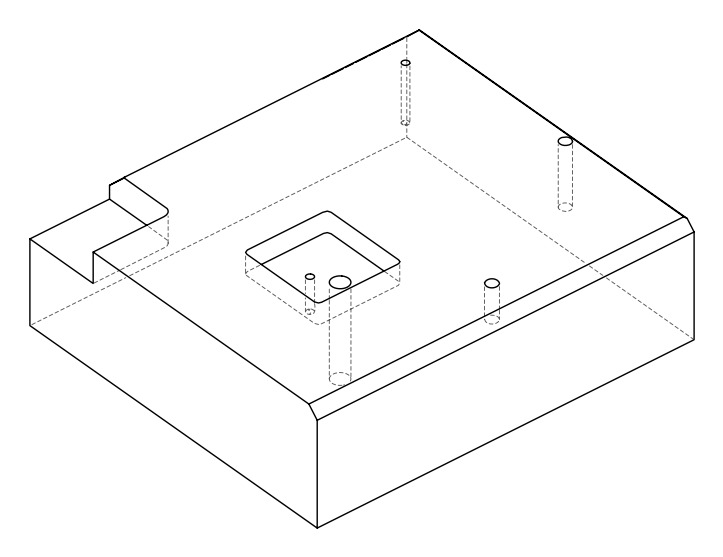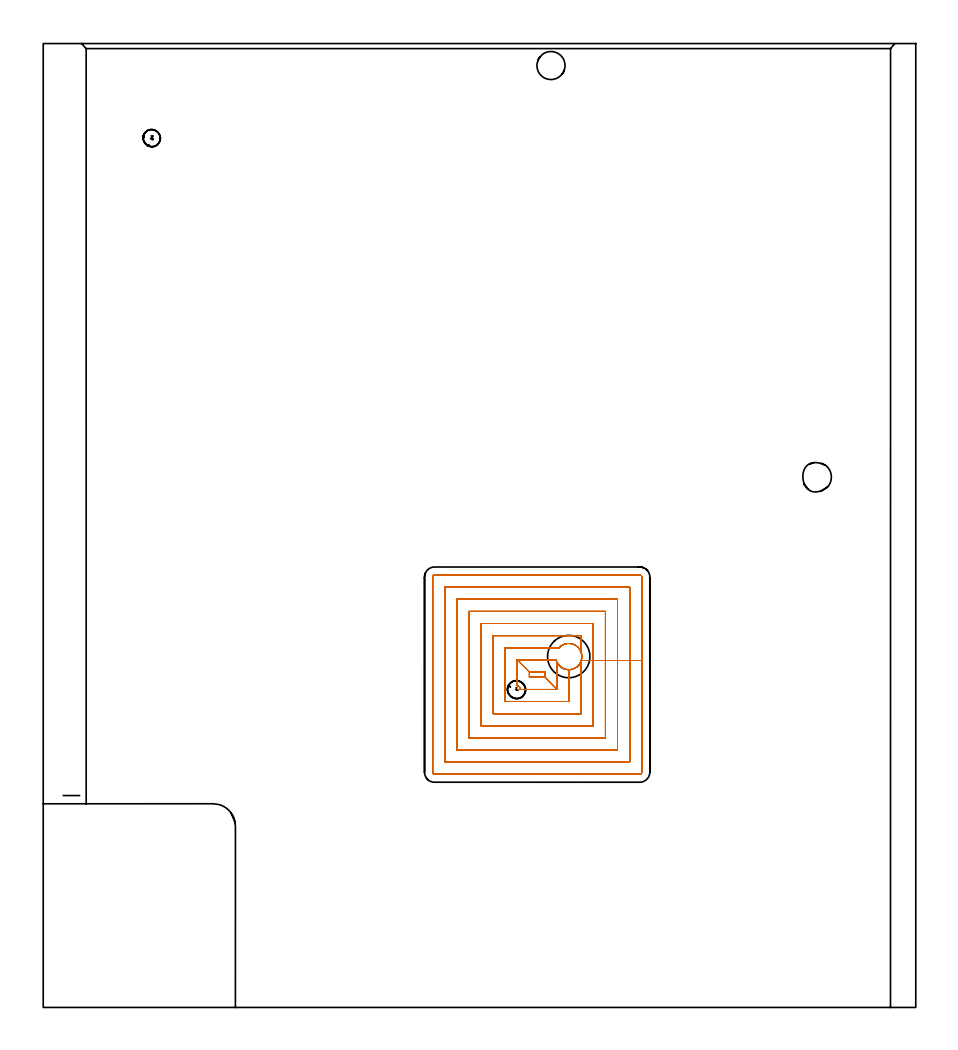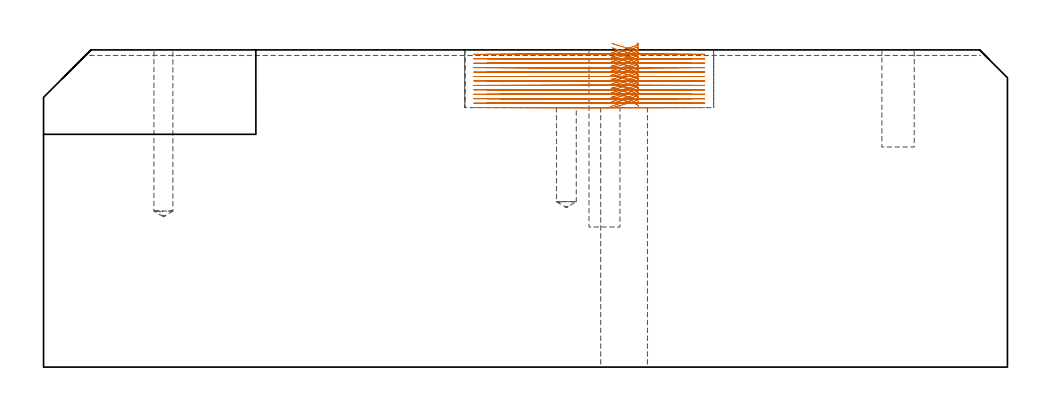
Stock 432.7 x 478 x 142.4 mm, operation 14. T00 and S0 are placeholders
(PLAN: 16 operations, 10 tool changes, 118.4 min)
(1 SPOT_DRILL | STEP1HOLE | NXT0321_9005460120000 | 0.05 min | 3098 mm3)
(2 SPOT_DRILL_1 | STEP1POCKET | NXT0321_9005460120000 | 0.03 min | 6 mm3)
(3 SPOT_DRILL_2 | STEP1POCKET_3 | NXT0321_9005460120000 | 0.03 min | 2957 mm3)
(4 DRILL_BLIND_HOLE_INTO_CENTER | STEP1HOLE | UGT0301_205 | 0.07 min | 433 mm3)
(5 GUN_DRILL_THROUGH_HOLE | STEP1HOLE | UGT0307_005 | 0.57 min | 5618 mm3)
(6 DRILL_TO_ENLARGE_THROUGH_HOLE | STEP1HOLE | NXT0301_102 | 0.5 min | 11002 mm3)
(7 DRILL_TO_ENLARGE_THROUGH_HOLE_1 | STEP1HOLE | UGT0301_051 | 0.51 min | 28937 mm3)
(8 DRILL_BLIND_HOLE_INTO_CENTER_1 | STEP1POCKET | UGT0301_480 | 0.31 min | 4115 mm3)
(9 DRILL_BLIND_HOLE_INTO_CENTER_2 | STEP1POCKET_3 | UGT0301_205 | 0.19 min | 2699 mm3)
(10 AREA_MILL | FG_CHAMFER_SURFACE | UGT0205_001 | 19.33 min | 37342 mm3)
(11 AREA_MILL_1 | FG_CHAMFER_SURFACE_1 | UGT0205_001 | 24.43 min | 87335 mm3)
(12 AREA_MILL_2 | FG_CHAMFER_SURFACE_2 | UGT0205_001 | 3.37 min | 1246 mm3)
(13 MILL_CORNER_NOTCH_RECTANGULAR | CORNER_NOTCH_RECTANGULAR | UGT0201_094 | Follow Part, ap 5, ae 75% | 13.99 min | 362023 mm3)
(14 MILL_RECTANGULAR_POCKET | POCKET_RECTANGULAR_STRAIGHT | NXT0201_009 | Follow Part, ap 2, ae 75% | 53.5 min | 296428 mm3)
(15 MILL_BLIND_HOLE_FROM_SOLID_MATERIAL | STEP1POCKET_1 | NXT0201_011 | Spiral | 0.84 min | 12017 mm3)
(16 MILL_BLIND_HOLE_FROM_SOLID_MATERIAL_1 | STEP1POCKET_2 | NXT0201_011 | Spiral | 0.62 min | 7200 mm3)
(TOOL NXT0321_9005460120000 | NC Spot Drill, 142deg, 12mm, Carbide, Uncoated | D12 PA142 FL30 Z2)
(TOOL UGT0301_205 | Twist Drill 8.9 mm | D8.9 PA118 FL78 Z2)
(TOOL UGT0307_005 | Gun Drill 8.3 mm | D8.3 PA130 FL24 Z1)
(TOOL NXT0301_102 | Carbide Drill 13.5mm [860.1-1350-108A1-MM 2214] | D13.5 PA140 FL123 Z2)
(TOOL UGT0301_051 | Twist Drill 21 mm | D21 PA118 FL145 Z2)
(TOOL UGT0301_480 | Carbide Drill 8.5 mm | D8.5 PA118 FL75 Z2)
(TOOL UGT0205_001 | Chamfer Mill 20 x 3 x 45 deg. | D20 FL50 Z2)
(TOOL UGT0201_094 | End mill 20 mm | D20 FL38 Z4)
(TOOL NXT0201_009 | ENDMILL 8mm [2P460-0800-NA 1630] | D8 FL26 Z6)
(TOOL NXT0201_011 | ENDMILL 12mm [2P460-1200-NA 1630] | D12 FL38 Z6)
(OP 14 MILL_RECTANGULAR_POCKET)
G17 G21 G94 G90
T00 M6
G54
G17 G0 G90 X267.095 Y173.834 S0 M3
G43 Z152.4 H1
Z145.4
G94 G1 X267.024 Y172.991 Z145.173 F250.
X266.82 Y172.098 Z144.928
X266.56 Y171.389 Z144.725
X266.398 Y171.066 Z144.628
X265.994 Y170.378 Z144.415
X265.792 Y170.078 Z144.318
X265.182 Y169.38 Z144.069
X264.48 Y168.775 Z143.821
X264.093 Y168.521 Z143.697
X263.39 Y168.131 Z143.482
X263.063 Y167.977 Z143.385
X262.218 Y167.699 Z143.146
X261.342 Y167.538 Z142.908
X260.453 Y167.498 Z142.669
X259.566 Y167.579 Z142.431
X258.699 Y167.78 Z142.192
X257.867 Y168.097 Z141.954
X257.547 Y168.266 Z141.857
X256.927 Y168.644 Z141.662
X256.273 Y169.151 Z141.44
X256.228 Y169.192 Z141.424
X255.697 Y169.734 Z141.221
X255.672 Y169.763 Z141.21
X255.158 Y170.453 Z140.98
X255.088 Y170.56 Z140.946
X254.817 Y171.044 Z140.797
X254.653 Y171.365 Z140.7
X254.395 Y172.05 Z140.504
X254.307 Y172.4 Z140.408
X235.1 F500.
Y159.552
X235.192 Y159.535
X235.621 Y159.361
X235.862 Y159.214
X236.234 Y158.86
X236.324 Y158.743
G2 X236.684 Y157.7 R1.982
G1 X254.8
X248.8 Y163.7
Y166.4
X241.1
Y163.7
X248.8
X254.8 Y157.7
Y171.077
G0 X266.391 Y171.055 Z145.4
G1 X266.56 Y171.389 Z145.3 F250.
X266.572 Y171.418 Z145.291
X266.696 Y171.758 Z145.194
X266.82 Y172.098 Z145.097
X267.024 Y172.991 Z144.852
X267.101 Y173.905 Z144.606
X267.05 Y174.82 Z144.36
X266.871 Y175.72 Z144.115
X266.569 Y176.585 Z143.869
X266.408 Y176.909 Z143.772
X266.037 Y177.557 Z143.572
X265.952 Y177.686 Z143.531
X265.862 Y177.811 Z143.489
X265.651 Y178.103 Z143.393
X265.194 Y178.61 Z143.21
X264.685 Y179.066 Z143.027
X264.08 Y179.487 Z142.829
X263.383 Y179.873 Z142.616
X263.055 Y180.026 Z142.519
X262.103 Y180.327 Z142.251
X261.116 Y180.481 Z141.984
X260.117 Y180.482 Z141.716
X259.13 Y180.333 Z141.448
X258.176 Y180.036 Z141.181
X257.564 Y179.744 Z140.999
X256.88 Y179.327 Z140.785
X256.294 Y178.867 Z140.585
X256.149 Y178.735 Z140.532
X255.826 Y178.4 Z140.408
X229.1 F500.
Y151.7
X260.8
Y167.509
G0 X255.152 Y170.462 Z145.4
G1 X255.672 Y169.763 Z145.167 F250.
X255.697 Y169.734 Z145.156
X256.228 Y169.192 Z144.953
X256.273 Y169.151 Z144.937
X256.927 Y168.644 Z144.715
X257.547 Y168.266 Z144.52
X257.867 Y168.097 Z144.423
X258.699 Y167.78 Z144.185
X259.566 Y167.579 Z143.946
X260.453 Y167.498 Z143.708
X261.342 Y167.538 Z143.469
X262.218 Y167.699 Z143.231
X263.063 Y167.977 Z142.992
X263.39 Y168.131 Z142.895
X264.178 Y168.576 Z142.653
X264.48 Y168.775 Z142.556
X265.182 Y169.38 Z142.308
X265.792 Y170.078 Z142.059
X265.994 Y170.378 Z141.962
X266.398 Y171.066 Z141.749
X266.56 Y171.389 Z141.652
X266.572 Y171.418 Z141.643
X266.696 Y171.758 Z141.546
X266.82 Y172.098 Z141.45
X267.018 Y172.957 Z141.213
X267.1 Y173.834 Z140.977
X267.062 Y174.715 Z140.741
X266.907 Y175.583 Z140.505
X266.8 Y175.929 Z140.408
Y184.4 F500.
X223.1
Y145.7
X266.8
Y172.067
X272.8
Y190.4
X217.1
Y139.7
X272.8
Y172.067
X278.8
Y196.4
X211.1
Y133.7
X278.8
Y172.067
X284.8
Y202.4
X205.1
Y127.7
X284.8
Y172.067
X290.8
Y208.4
X199.1
Y121.7
X290.8
Y172.067
X296.8
Y213.5
G3 X295.9 Y214.4 R0.9
G1 X194.
G3 X193.1 Y213.5 R0.9
G1 Y116.6
G3 X194. Y115.7 R0.9
G1 X295.9
G3 X296.8 Y116.6 R0.9
G1 Y172.067
Y173.067
G0 X267.096 Y173.834 Z143.408
G1 X267.098 Y173.784 Z143.394 F250.
X266.997 Y172.834 Z143.138
X266.759 Y171.908 Z142.882
X266.625 Y171.572 Z142.785
X266.522 Y171.314 Z142.711
X266.398 Y171.066 Z142.636
X265.994 Y170.378 Z142.422
X265.792 Y170.078 Z142.326
X265.146 Y169.344 Z142.064
X264.397 Y168.715 Z141.802
X264.093 Y168.521 Z141.705
X263.39 Y168.131 Z141.49
X263.063 Y167.977 Z141.393
X262.218 Y167.699 Z141.154
X261.342 Y167.538 Z140.916
X260.453 Y167.498 Z140.677
X259.566 Y167.579 Z140.438
X258.699 Y167.78 Z140.2
X257.867 Y168.097 Z139.961
X257.547 Y168.266 Z139.865
X256.927 Y168.644 Z139.67
X256.273 Y169.151 Z139.448
X256.228 Y169.192 Z139.432
X255.697 Y169.734 Z139.229
X255.673 Y169.762 Z139.219
X255.155 Y170.458 Z138.986
X254.981 Y170.726 Z138.901
X254.834 Y171.01 Z138.815
X254.668 Y171.331 Z138.718
X254.395 Y172.05 Z138.512
X254.307 Y172.4 Z138.415
X235.1 F500.
Y159.552
X235.192 Y159.535
X235.621 Y159.361
X235.862 Y159.214
X236.234 Y158.86
G2 X236.684 Y157.7 R1.982
G1 X254.8
X248.8 Y163.7
Y166.4
X241.1
Y163.7
X248.8
X254.8 Y157.7
Y171.077
G0 X266.392 Y171.056 Z143.408
G1 X266.522 Y171.314 Z143.33 F250.
X266.625 Y171.572 Z143.256
X266.759 Y171.908 Z143.159
X266.997 Y172.834 Z142.903
X267.098 Y173.784 Z142.646
X267.059 Y174.739 Z142.39
X266.882 Y175.679 Z142.134
X266.57 Y176.582 Z141.878
X266.409 Y176.906 Z141.781
X266.036 Y177.557 Z141.58
X265.84 Y177.858 Z141.484
X265.394 Y178.401 Z141.296
X264.891 Y178.892 Z141.107
X264.608 Y179.114 Z141.011
X264.353 Y179.314 Z140.924
X264.08 Y179.487 Z140.837
X263.383 Y179.873 Z140.624
X263.055 Y180.026 Z140.527
X262.213 Y180.3 Z140.29
X261.343 Y180.459 Z140.053
X260.458 Y180.499 Z139.815
X259.577 Y180.42 Z139.578
X258.714 Y180.223 Z139.341
X257.885 Y179.912 Z139.104
X257.564 Y179.744 Z139.007
X256.88 Y179.327 Z138.792
X256.294 Y178.867 Z138.593
X256.149 Y178.735 Z138.54
X255.826 Y178.4 Z138.415
X229.1 F500.
Y151.7
X260.8
Y167.509
G0 X255.152 Y170.463 Z143.408
G1 X255.673 Y169.762 Z143.174 F250.
X255.697 Y169.734 Z143.164
X256.228 Y169.192 Z142.96
X256.273 Y169.151 Z142.944
X256.927 Y168.644 Z142.722
X257.547 Y168.266 Z142.528
X257.867 Y168.097 Z142.431
X258.699 Y167.78 Z142.192
X259.566 Y167.579 Z141.954
X260.453 Y167.498 Z141.715
X261.342 Y167.538 Z141.477
X262.218 Y167.699 Z141.238
X263.063 Y167.977 Z141.
X263.39 Y168.131 Z140.903
X264.093 Y168.521 Z140.687
X264.397 Y168.715 Z140.591
X265.146 Y169.344 Z140.329
X265.792 Y170.078 Z140.067
X265.994 Y170.378 Z139.97
X266.398 Y171.066 Z139.756
X266.522 Y171.314 Z139.682
X266.625 Y171.572 Z139.607
X266.759 Y171.908 Z139.51
X266.993 Y172.81 Z139.261
X267.096 Y173.735 Z139.011
X267.067 Y174.666 Z138.762
X266.907 Y175.583 Z138.512
X266.8 Y175.929 Z138.415
Y184.4 F500.
X223.1
Y145.7
X266.8
Y172.067
X272.8
Y190.4
X217.1
Y139.7
X272.8
Y172.067
X278.8
Y196.4
X211.1
Y133.7
X278.8
Y172.067
X284.8
Y202.4
X205.1
Y127.7
X284.8
Y172.067
X290.8
Y208.4
X199.1
Y121.7
X290.8
Y172.067
X296.8
Y213.5
G3 X295.9 Y214.4 R0.9
G1 X194.
G3 X193.1 Y213.5 R0.9
G1 Y116.6
G3 X194. Y115.7 R0.9
G1 X295.9
G3 X296.8 Y116.6 R0.9
G1 Y172.067
Y173.067
G0 X267.095 Y173.834 Z141.415
G1 X267.023 Y172.987 Z141.188 F250.
X266.819 Y172.093 Z140.942
X266.557 Y171.384 Z140.739
X266.395 Y171.061 Z140.642
X265.994 Y170.378 Z140.43
X265.792 Y170.078 Z140.333
X265.146 Y169.344 Z140.071
X264.397 Y168.715 Z139.809
X264.093 Y168.521 Z139.712
X263.39 Y168.131 Z139.497
X263.063 Y167.977 Z139.4
X262.218 Y167.699 Z139.162
X261.342 Y167.538 Z138.923
X260.453 Y167.498 Z138.685
X259.566 Y167.579 Z138.446
X258.699 Y167.78 Z138.208
X257.867 Y168.097 Z137.969
X257.547 Y168.266 Z137.872
X256.927 Y168.644 Z137.678
X256.273 Y169.151 Z137.456
X256.228 Y169.192 Z137.44
X255.697 Y169.734 Z137.236
X255.673 Y169.762 Z137.226
X255.155 Y170.458 Z136.994
X254.981 Y170.726 Z136.908
X254.834 Y171.01 Z136.823
X254.668 Y171.331 Z136.726
X254.395 Y172.05 Z136.52
X254.307 Y172.4 Z136.423
X235.1 F500.
X241.1 Y166.4
Y163.7
X248.8
Y166.4
X241.1
X235.1 Y172.4
Y159.552
X235.192 Y159.535
X235.621 Y159.361
X235.862 Y159.214
X236.234 Y158.86
G2 X236.684 Y157.7 R1.982
G1 X254.8
Y171.077
G0 X266.392 Y171.056 Z141.415
G1 X266.557 Y171.384 Z141.317 F250.
X266.57 Y171.414 Z141.308
X266.694 Y171.753 Z141.211
X266.819 Y172.093 Z141.114
X267.023 Y172.987 Z140.869
X267.101 Y173.901 Z140.623
X267.05 Y174.817 Z140.377
X266.872 Y175.716 Z140.132
X266.57 Y176.582 Z139.886
X266.409 Y176.906 Z139.789
X266.036 Y177.557 Z139.588
X265.84 Y177.858 Z139.491
X265.392 Y178.403 Z139.303
X264.888 Y178.895 Z139.114
X264.605 Y179.117 Z139.017
X264.352 Y179.315 Z138.931
X264.08 Y179.487 Z138.845
X263.383 Y179.873 Z138.632
X263.055 Y180.026 Z138.535
X262.213 Y180.3 Z138.298
X261.343 Y180.459 Z138.06
X260.458 Y180.499 Z137.823
X259.577 Y180.42 Z137.586
X258.714 Y180.223 Z137.349
X257.885 Y179.912 Z137.112
X257.564 Y179.744 Z137.015
X256.88 Y179.327 Z136.8
X256.294 Y178.867 Z136.6
X256.149 Y178.735 Z136.548
X255.826 Y178.4 Z136.423
X229.1 F500.
Y151.7
X260.8
Y167.509
G0 X255.152 Y170.463 Z141.415
G1 X255.673 Y169.762 Z141.182 F250.
X255.697 Y169.734 Z141.171
X256.228 Y169.192 Z140.968
X256.273 Y169.151 Z140.952
X256.927 Y168.644 Z140.73
X257.547 Y168.266 Z140.536
X257.867 Y168.097 Z140.439
X258.699 Y167.78 Z140.2
X259.566 Y167.579 Z139.962
X260.453 Y167.498 Z139.723
X261.342 Y167.538 Z139.485
X262.218 Y167.699 Z139.246
X263.063 Y167.977 Z139.007
X263.39 Y168.131 Z138.911
X264.093 Y168.521 Z138.695
X264.397 Y168.715 Z138.599
X265.146 Y169.344 Z138.337
X265.792 Y170.078 Z138.075
X265.994 Y170.378 Z137.978
X266.395 Y171.061 Z137.765
X266.557 Y171.384 Z137.668
X266.57 Y171.414 Z137.66
X266.694 Y171.753 Z137.563
X266.819 Y172.093 Z137.466
X267.018 Y172.953 Z137.229
X267.099 Y173.832 Z136.993
X267.062 Y174.714 Z136.756
X266.907 Y175.583 Z136.52
X266.8 Y175.929 Z136.423
Y184.4 F500.
X223.1
Y145.7
X266.8
Y172.067
X272.8
Y190.4
X217.1
Y139.7
X272.8
Y172.067
X278.8
Y196.4
X211.1
Y133.7
X278.8
Y172.067
X284.8
Y202.4
X205.1
Y127.7
X284.8
Y172.067
X290.8
Y208.4
X199.1
Y121.7
X290.8
Y172.067
X296.8
Y213.5
G3 X295.9 Y214.4 R0.9
G1 X194.
G3 X193.1 Y213.5 R0.9
G1 Y116.6
G3 X194. Y115.7 R0.9
G1 X295.9
G3 X296.8 Y116.6 R0.9
G1 Y172.067
Y173.067
G0 X267.095 Y173.834 Z139.423
G1 X267.023 Y172.989 Z139.196 F250.
X266.819 Y172.095 Z138.95
X266.557 Y171.384 Z138.747
X266.395 Y171.061 Z138.65
X265.994 Y170.378 Z138.438
X265.792 Y170.078 Z138.341
X265.146 Y169.344 Z138.079
X264.397 Y168.715 Z137.817
X264.093 Y168.521 Z137.72
X263.39 Y168.131 Z137.505
X263.063 Y167.977 Z137.408
X262.218 Y167.699 Z137.17
X261.342 Y167.538 Z136.931
X260.453 Y167.498 Z136.693
X259.566 Y167.579 Z136.454
X258.699 Y167.78 Z136.215
X257.867 Y168.097 Z135.977
X257.547 Y168.266 Z135.88
X256.927 Y168.644 Z135.685
X256.273 Y169.151 Z135.464
X256.228 Y169.192 Z135.447
X255.697 Y169.734 Z135.244
X255.672 Y169.763 Z135.234
X255.158 Y170.453 Z135.003
X254.961 Y170.756 Z134.907
X254.643 Y171.388 Z134.717
X254.395 Y172.05 Z134.527
X254.307 Y172.4 Z134.431
X235.1 F500.
X241.1 Y166.4
Y163.7
X248.8
Y166.4
X241.1
X235.1 Y172.4
Y159.552
X235.192 Y159.535
X235.621 Y159.361
X235.862 Y159.214
X236.234 Y158.86
G2 X236.684 Y157.7 R1.982
G1 X254.8
Y171.077
G0 X266.392 Y171.057 Z139.423
G1 X266.557 Y171.384 Z139.325 F250.
X266.571 Y171.415 Z139.316
X266.695 Y171.755 Z139.219
X266.819 Y172.095 Z139.122
X267.023 Y172.989 Z138.876
X267.101 Y173.903 Z138.63
X267.05 Y174.819 Z138.384
X266.871 Y175.719 Z138.139
X266.569 Y176.585 Z137.893
X266.408 Y176.909 Z137.796
X266.037 Y177.557 Z137.596
X265.84 Y177.858 Z137.499
X265.406 Y178.388 Z137.316
X264.919 Y178.868 Z137.133
X264.383 Y179.295 Z136.949
X264.08 Y179.487 Z136.853
X263.383 Y179.873 Z136.639
X263.055 Y180.026 Z136.542
X262.213 Y180.3 Z136.305
X261.343 Y180.459 Z136.068
X260.458 Y180.499 Z135.831
X259.577 Y180.42 Z135.594
X258.714 Y180.223 Z135.357
X257.885 Y179.912 Z135.119
X257.564 Y179.744 Z135.022
X256.88 Y179.327 Z134.808
X256.294 Y178.867 Z134.608
X256.149 Y178.735 Z134.555
X255.826 Y178.4 Z134.431
X229.1 F500.
Y151.7
X260.8
Y167.509
G0 X255.152 Y170.462 Z139.423
G1 X255.672 Y169.763 Z139.19 F250.
X255.697 Y169.734 Z139.179
X256.228 Y169.192 Z138.976
X256.273 Y169.151 Z138.96
X256.927 Y168.644 Z138.738
X257.547 Y168.266 Z138.543
X257.867 Y168.097 Z138.446
X258.699 Y167.78 Z138.208
X259.566 Y167.579 Z137.969
X260.453 Y167.498 Z137.731
X261.342 Y167.538 Z137.492
X262.218 Y167.699 Z137.254
X263.063 Y167.977 Z137.015
X263.39 Y168.131 Z136.918
X264.093 Y168.521 Z136.703
X264.397 Y168.715 Z136.606
X265.146 Y169.344 Z136.344
X265.792 Y170.078 Z136.082
X265.994 Y170.378 Z135.985
X266.395 Y171.061 Z135.773
X266.557 Y171.384 Z135.676
X266.571 Y171.415 Z135.667
X266.695 Y171.755 Z135.57
X266.819 Y172.095 Z135.473
X267.018 Y172.954 Z135.237
X267.099 Y173.833 Z135.001
X267.062 Y174.715 Z134.764
X266.907 Y175.583 Z134.528
X266.8 Y175.929 Z134.431
Y184.4 F500.
X223.1
Y145.7
X266.8
Y172.067
X272.8
Y190.4
X217.1
Y139.7
X272.8
Y172.067
X278.8
Y196.4
X211.1
Y133.7
X278.8
Y172.067
X284.8
Y202.4
X205.1
Y127.7
X284.8
Y172.067
X290.8
Y208.4
X199.1
Y121.7
X290.8
Y172.067
X296.8
Y213.5
G3 X295.9 Y214.4 R0.9
G1 X194.
G3 X193.1 Y213.5 R0.9
G1 Y116.6
G3 X194. Y115.7 R0.9
G1 X295.9
G3 X296.8 Y116.6 R0.9
G1 Y172.067
Y173.067
G0 X267.091 Y173.835 Z137.431
G1 X267.04 Y173.098 Z137.233 F250.
X266.858 Y172.227 Z136.995
X266.56 Y171.389 Z136.756
X266.398 Y171.066 Z136.659
X265.994 Y170.378 Z136.446
X265.792 Y170.078 Z136.349
X265.146 Y169.344 Z136.087
X264.397 Y168.715 Z135.825
X264.093 Y168.521 Z135.728
X263.39 Y168.131 Z135.513
X263.063 Y167.977 Z135.416
X262.218 Y167.699 Z135.177
X261.342 Y167.538 Z134.939
X260.453 Y167.498 Z134.7
X259.566 Y167.579 Z134.462
X258.699 Y167.78 Z134.223
X257.867 Y168.097 Z133.985
X257.547 Y168.266 Z133.888
X256.927 Y168.644 Z133.693
X256.273 Y169.151 Z133.471
X256.228 Y169.192 Z133.455
X255.697 Y169.734 Z133.252
X255.672 Y169.763 Z133.241
X255.158 Y170.453 Z133.011
X254.982 Y170.724 Z132.924
X254.834 Y171.01 Z132.838
X254.668 Y171.33 Z132.741
X254.395 Y172.05 Z132.535
X254.307 Y172.4 Z132.438
X235.1 F500.
X241.1 Y166.4
Y163.7
X248.8
Y166.4
X241.1
X235.1 Y172.4
Y159.552
X235.192 Y159.535
X235.621 Y159.361
X235.862 Y159.214
X236.234 Y158.86
G2 X236.684 Y157.7 R1.982
G1 X254.8
Y171.077
G0 X266.392 Y171.057 Z137.431
G1 X266.56 Y171.389 Z137.331 F250.
X266.858 Y172.227 Z137.093
X267.04 Y173.098 Z136.854
X267.102 Y173.986 Z136.616
X267.043 Y174.874 Z136.377
X266.864 Y175.746 Z136.139
X266.569 Y176.585 Z135.9
X266.408 Y176.909 Z135.804
X266.037 Y177.557 Z135.603
X265.84 Y177.858 Z135.507
X265.406 Y178.388 Z135.324
X264.919 Y178.868 Z135.14
X264.383 Y179.295 Z134.957
X264.08 Y179.487 Z134.86
X263.383 Y179.873 Z134.647
X263.055 Y180.026 Z134.55
X262.213 Y180.3 Z134.313
X261.343 Y180.459 Z134.076
X260.458 Y180.499 Z133.839
X259.577 Y180.42 Z133.601
X258.714 Y180.223 Z133.364
X257.885 Y179.912 Z133.127
X257.564 Y179.744 Z133.03
X256.88 Y179.327 Z132.815
X256.294 Y178.867 Z132.616
X256.149 Y178.735 Z132.563
X255.826 Y178.4 Z132.438
X229.1 F500.
Y151.7
X260.8
Y167.509
G0 X255.152 Y170.462 Z137.431
G1 X255.672 Y169.763 Z137.197 F250.
X255.697 Y169.734 Z137.187
X256.228 Y169.192 Z136.984
X256.273 Y169.151 Z136.967
X256.927 Y168.644 Z136.746
X257.547 Y168.266 Z136.551
X257.867 Y168.097 Z136.454
X258.699 Y167.78 Z136.216
X259.566 Y167.579 Z135.977
X260.453 Y167.498 Z135.739
X261.342 Y167.538 Z135.5
X262.218 Y167.699 Z135.261
X263.063 Y167.977 Z135.023
X263.39 Y168.131 Z134.926
X264.093 Y168.521 Z134.711
X264.397 Y168.715 Z134.614
X265.146 Y169.344 Z134.352
X265.792 Y170.078 Z134.09
X265.994 Y170.378 Z133.993
X266.398 Y171.066 Z133.78
X266.56 Y171.389 Z133.683
X266.849 Y172.195 Z133.453
X267.03 Y173.032 Z133.224
X267.101 Y173.885 Z132.994
X267.059 Y174.741 Z132.765
X266.907 Y175.583 Z132.535
X266.8 Y175.929 Z132.438
Y184.4 F500.
X223.1
Y145.7
X266.8
Y172.067
X272.8
Y190.4
X217.1
Y139.7
X272.8
Y172.067
X278.8
Y196.4
X211.1
Y133.7
X278.8
Y172.067
X284.8
Y202.4
X205.1
Y127.7
X284.8
Y172.067
X290.8
Y208.4
X199.1
Y121.7
X290.8
Y172.067
X296.8
Y213.5
G3 X295.9 Y214.4 R0.9
G1 X194.
G3 X193.1 Y213.5 R0.9
G1 Y116.6
G3 X194. Y115.7 R0.9
G1 X295.9
G3 X296.8 Y116.6 R0.9
G1 Y172.067
Y173.067
G0 X267.091 Y173.834 Z135.438
G1 X267.04 Y173.098 Z135.241 F250.
X266.858 Y172.227 Z135.002
X266.56 Y171.389 Z134.764
X266.398 Y171.066 Z134.667
X265.994 Y170.378 Z134.453
X265.792 Y170.078 Z134.356
X265.146 Y169.344 Z134.094
X264.397 Y168.715 Z133.832
X264.093 Y168.521 Z133.736
X263.39 Y168.131 Z133.52
X263.063 Y167.977 Z133.424
X262.218 Y167.699 Z133.185
X261.342 Y167.538 Z132.946
X260.453 Y167.498 Z132.708
X259.566 Y167.579 Z132.469
X258.699 Y167.78 Z132.231
X257.867 Y168.097 Z131.992
X257.547 Y168.266 Z131.895
X256.927 Y168.644 Z131.701
X256.273 Y169.151 Z131.479
X256.228 Y169.192 Z131.463
X255.697 Y169.734 Z131.26
X255.672 Y169.763 Z131.249
X255.158 Y170.453 Z131.019
X254.961 Y170.756 Z130.922
X254.922 Y170.825 Z130.901
X254.764 Y171.149 Z130.804
X254.606 Y171.473 Z130.707
X254.395 Y172.05 Z130.543
X254.307 Y172.4 Z130.446
X235.1 F500.
X241.1 Y166.4
Y163.7
X248.8
Y166.4
X241.1
X235.1 Y172.4
Y159.552
X235.192 Y159.535
X235.621 Y159.361
X235.862 Y159.214
X236.234 Y158.86
G2 X236.684 Y157.7 R1.982
G1 X254.8
Y171.077
G0 X266.392 Y171.057 Z135.438
G1 X266.56 Y171.389 Z135.339 F250.
X266.858 Y172.227 Z135.1
X267.04 Y173.098 Z134.862
X267.102 Y173.986 Z134.623
X267.043 Y174.874 Z134.385
X266.864 Y175.746 Z134.147
X266.569 Y176.585 Z133.908
X266.408 Y176.909 Z133.811
X266.037 Y177.557 Z133.611
X265.84 Y177.858 Z133.515
X265.406 Y178.388 Z133.331
X264.919 Y178.868 Z133.148
X264.383 Y179.295 Z132.964
X264.08 Y179.487 Z132.868
X263.383 Y179.873 Z132.655
X263.055 Y180.026 Z132.558
X262.213 Y180.3 Z132.321
X261.343 Y180.459 Z132.083
X260.458 Y180.499 Z131.846
X259.577 Y180.42 Z131.609
X258.714 Y180.223 Z131.372
X257.885 Y179.912 Z131.135
X257.564 Y179.744 Z131.038
X256.88 Y179.327 Z130.823
X256.294 Y178.867 Z130.623
X256.149 Y178.735 Z130.571
X255.826 Y178.4 Z130.446
X229.1 F500.
Y151.7
X260.8
Y167.509
G0 X255.152 Y170.462 Z135.438
G1 X255.672 Y169.763 Z135.205 F250.
X255.697 Y169.734 Z135.195
X256.228 Y169.192 Z134.991
X256.273 Y169.151 Z134.975
X256.927 Y168.644 Z134.753
X257.547 Y168.266 Z134.559
X257.867 Y168.097 Z134.462
X258.699 Y167.78 Z134.223
X259.566 Y167.579 Z133.985
X260.453 Y167.498 Z133.746
X261.342 Y167.538 Z133.508
X262.218 Y167.699 Z133.269
X263.063 Y167.977 Z133.031
X263.39 Y168.131 Z132.934
X264.093 Y168.521 Z132.719
X264.397 Y168.715 Z132.622
X265.146 Y169.344 Z132.36
X265.792 Y170.078 Z132.098
X265.994 Y170.378 Z132.001
X266.398 Y171.066 Z131.787
X266.56 Y171.389 Z131.69
X266.849 Y172.195 Z131.461
X267.03 Y173.032 Z131.231
X267.101 Y173.885 Z131.002
X267.059 Y174.741 Z130.772
X266.907 Y175.583 Z130.543
X266.8 Y175.929 Z130.446
Y184.4 F500.
X223.1
Y145.7
X266.8
Y172.067
X272.8
Y190.4
X217.1
Y139.7
X272.8
Y172.067
X278.8
Y196.4
X211.1
Y133.7
X278.8
Y172.067
X284.8
Y202.4
X205.1
Y127.7
X284.8
Y172.067
X290.8
Y208.4
X199.1
Y121.7
X290.8
Y172.067
X296.8
Y213.5
G3 X295.9 Y214.4 R0.9
G1 X194.
G3 X193.1 Y213.5 R0.9
G1 Y116.6
G3 X194. Y115.7 R0.9
G1 X295.9
G3 X296.8 Y116.6 R0.9
G1 Y172.067
Y173.067
G0 X267.091 Y173.834 Z133.446
G1 X267.04 Y173.098 Z133.248 F250.
X266.858 Y172.227 Z133.01
X266.56 Y171.389 Z132.772
X266.398 Y171.066 Z132.675
X265.994 Y170.378 Z132.461
X265.792 Y170.078 Z132.364
X265.146 Y169.344 Z132.102
X264.397 Y168.715 Z131.84
X264.093 Y168.521 Z131.743
X263.39 Y168.131 Z131.528
X263.063 Y167.977 Z131.431
X262.218 Y167.699 Z131.193
X261.342 Y167.538 Z130.954
X260.453 Y167.498 Z130.716
X259.566 Y167.579 Z130.477
X258.699 Y167.78 Z130.239
X257.867 Y168.097 Z130.
X257.547 Y168.266 Z129.903
X256.927 Y168.644 Z129.709
X256.273 Y169.151 Z129.487
X256.228 Y169.192 Z129.47
X255.697 Y169.734 Z129.267
X255.672 Y169.763 Z129.257
X255.158 Y170.453 Z129.026
X254.961 Y170.756 Z128.93
X254.8 Y171.055 Z128.838
X254.655 Y171.386 Z128.742
X254.51 Y171.716 Z128.645
X254.395 Y172.05 Z128.55
X254.307 Y172.4 Z128.454
X235.1 F500.
Y159.552
X235.192 Y159.535
X235.621 Y159.361
X235.862 Y159.214
X236.234 Y158.86
G2 X236.684 Y157.7 R1.982
G1 X254.8
X248.8 Y163.7
Y166.4
X241.1
Y163.7
X248.8
X254.8 Y157.7
Y171.077
G0 X266.392 Y171.057 Z133.446
G1 X266.56 Y171.389 Z133.346 F250.
X266.858 Y172.227 Z133.108
X267.04 Y173.098 Z132.87
X267.102 Y173.986 Z132.631
X267.043 Y174.874 Z132.393
X266.864 Y175.746 Z132.154
X266.569 Y176.585 Z131.916
X266.408 Y176.909 Z131.819
X266.037 Y177.557 Z131.619
X265.84 Y177.858 Z131.523
X265.406 Y178.388 Z131.339
X264.919 Y178.868 Z131.156
X264.383 Y179.295 Z130.972
X264.08 Y179.487 Z130.876
X263.383 Y179.873 Z130.663
X263.055 Y180.026 Z130.565
X262.213 Y180.3 Z130.328
X261.343 Y180.459 Z130.091
X260.458 Y180.499 Z129.854
X259.577 Y180.42 Z129.617
X258.714 Y180.223 Z129.38
X257.885 Y179.912 Z129.142
X257.564 Y179.744 Z129.045
X256.88 Y179.327 Z128.831
X256.294 Y178.867 Z128.631
X256.149 Y178.735 Z128.579
X255.826 Y178.4 Z128.454
X229.1 F500.
Y151.7
X260.8
Y167.509
G0 X255.152 Y170.462 Z133.446
G1 X255.672 Y169.763 Z133.213 F250.
X255.697 Y169.734 Z133.202
X256.228 Y169.192 Z132.999
X256.273 Y169.151 Z132.983
X256.927 Y168.644 Z132.761
X257.547 Y168.266 Z132.566
X257.867 Y168.097 Z132.47
X258.699 Y167.78 Z132.231
X259.566 Y167.579 Z131.992
X260.453 Y167.498 Z131.754
X261.342 Y167.538 Z131.515
X262.218 Y167.699 Z131.277
X263.063 Y167.977 Z131.038
X263.39 Y168.131 Z130.941
X264.093 Y168.521 Z130.726
X264.397 Y168.715 Z130.629
X265.146 Y169.344 Z130.367
X265.792 Y170.078 Z130.105
X265.994 Y170.378 Z130.009
X266.398 Y171.066 Z129.795
X266.56 Y171.389 Z129.698
X266.849 Y172.195 Z129.469
X267.03 Y173.032 Z129.239
X267.101 Y173.885 Z129.01
X267.059 Y174.741 Z128.78
X266.907 Y175.583 Z128.551
X266.8 Y175.929 Z128.454
Y184.4 F500.
X223.1
Y145.7
X266.8
Y172.067
X272.8
Y190.4
X217.1
Y139.7
X272.8
Y172.067
X278.8
Y196.4
X211.1
Y133.7
X278.8
Y172.067
X284.8
Y202.4
X205.1
Y127.7
X284.8
Y172.067
X290.8
Y208.4
X199.1
Y121.7
X290.8
Y172.067
X296.8
Y213.5
G3 X295.9 Y214.4 R0.9
G1 X194.
G3 X193.1 Y213.5 R0.9
G1 Y116.6
G3 X194. Y115.7 R0.9
G1 X295.9
G3 X296.8 Y116.6 R0.9
G1 Y172.067
Y173.067
G0 X267.097 Y173.834 Z131.454
G1 X267.099 Y173.8 Z131.445 F250.
X267.001 Y172.855 Z131.19
X266.768 Y171.935 Z130.936
X266.635 Y171.598 Z130.839
X266.528 Y171.326 Z130.76
X266.398 Y171.066 Z130.682
X265.994 Y170.378 Z130.469
X265.792 Y170.078 Z130.372
X265.146 Y169.344 Z130.11
X264.397 Y168.715 Z129.848
X264.093 Y168.521 Z129.751
X263.39 Y168.131 Z129.536
X263.063 Y167.977 Z129.439
X262.218 Y167.699 Z129.2
X261.342 Y167.538 Z128.962
X260.453 Y167.498 Z128.723
X259.566 Y167.579 Z128.485
X258.699 Y167.78 Z128.246
X257.867 Y168.097 Z128.008
X257.547 Y168.266 Z127.911
X256.927 Y168.644 Z127.716
X256.273 Y169.151 Z127.494
X256.228 Y169.192 Z127.478
X255.697 Y169.734 Z127.275
X255.672 Y169.763 Z127.264
X255.158 Y170.453 Z127.034
X254.981 Y170.725 Z126.947
X254.833 Y171.013 Z126.86
X254.667 Y171.333 Z126.764
X254.395 Y172.05 Z126.558
X254.307 Y172.4 Z126.461
X235.1 F500.
Y159.552
X235.192 Y159.535
X235.621 Y159.361
X235.862 Y159.214
X236.234 Y158.86
G2 X236.684 Y157.7 R1.982
G1 X254.8
X248.8 Y163.7
Y166.4
X241.1
Y163.7
X248.8
X254.8 Y157.7
Y171.077
G0 X266.392 Y171.056 Z131.454
G1 X266.528 Y171.326 Z131.373 F250.
X266.635 Y171.598 Z131.294
X266.768 Y171.935 Z131.197
X267.001 Y172.855 Z130.943
X267.099 Y173.8 Z130.688
X267.058 Y174.749 Z130.434
X266.881 Y175.682 Z130.179
X266.571 Y176.58 Z129.925
X266.41 Y176.904 Z129.828
X266.036 Y177.558 Z129.626
X265.839 Y177.859 Z129.53
X265.392 Y178.403 Z129.341
X264.888 Y178.895 Z129.152
X264.605 Y179.117 Z129.056
X264.352 Y179.315 Z128.97
X264.08 Y179.487 Z128.884
X263.383 Y179.873 Z128.67
X263.055 Y180.026 Z128.573
X262.213 Y180.3 Z128.336
X261.343 Y180.459 Z128.099
X260.458 Y180.499 Z127.862
X259.577 Y180.42 Z127.625
X258.714 Y180.223 Z127.387
X257.885 Y179.912 Z127.15
X257.564 Y179.744 Z127.053
X256.88 Y179.327 Z126.838
X256.294 Y178.867 Z126.639
X256.149 Y178.735 Z126.586
X255.826 Y178.4 Z126.461
X229.1 F500.
Y151.7
X260.8
Y167.509
G0 X255.152 Y170.463 Z131.454
G1 X255.672 Y169.763 Z131.22 F250.
X255.697 Y169.734 Z131.21
X256.228 Y169.192 Z131.007
X256.273 Y169.151 Z130.99
X256.927 Y168.644 Z130.768
X257.547 Y168.266 Z130.574
X257.867 Y168.097 Z130.477
X258.699 Y167.78 Z130.238
X259.566 Y167.579 Z130.
X260.453 Y167.498 Z129.761
X261.342 Y167.538 Z129.523
X262.218 Y167.699 Z129.284
X263.063 Y167.977 Z129.046
X263.39 Y168.131 Z128.949
X264.093 Y168.521 Z128.734
X264.397 Y168.715 Z128.637
X265.146 Y169.344 Z128.375
X265.792 Y170.078 Z128.113
X265.994 Y170.378 Z128.016
X266.398 Y171.066 Z127.802
X266.528 Y171.326 Z127.724
X266.635 Y171.598 Z127.646
X266.768 Y171.935 Z127.549
X266.997 Y172.83 Z127.301
X267.097 Y173.749 Z127.054
X267.067 Y174.672 Z126.806
X266.907 Y175.583 Z126.558
X266.8 Y175.928 Z126.461
Y184.4 F500.
X223.1
Y145.7
X266.8
Y172.067
X272.8
Y190.4
X217.1
Y139.7
X272.8
Y172.067
X278.8
Y196.4
X211.1
Y133.7
X278.8
Y172.067
X284.8
Y202.4
X205.1
Y127.7
X284.8
Y172.067
X290.8
Y208.4
X199.1
Y121.7
X290.8
Y172.067
X296.8
Y213.5
G3 X295.9 Y214.4 R0.9
G1 X194.
G3 X193.1 Y213.5 R0.9
G1 Y116.6
G3 X194. Y115.7 R0.9
G1 X295.9
G3 X296.8 Y116.6 R0.9
G1 Y172.067
Y173.067
G0 X267.097 Y173.834 Z129.461
G1 X267.099 Y173.801 Z129.453 F250.
X267.001 Y172.857 Z129.198
X266.769 Y171.936 Z128.944
X266.636 Y171.6 Z128.847
X266.529 Y171.327 Z128.768
X266.398 Y171.066 Z128.69
X265.994 Y170.378 Z128.476
X265.792 Y170.078 Z128.379
X265.146 Y169.344 Z128.117
X264.397 Y168.715 Z127.856
X264.093 Y168.521 Z127.759
X263.39 Y168.131 Z127.543
X263.063 Y167.977 Z127.447
X262.218 Y167.699 Z127.208
X261.342 Y167.538 Z126.969
X260.453 Y167.498 Z126.731
X259.566 Y167.579 Z126.492
X258.699 Y167.78 Z126.254
X257.867 Y168.097 Z126.015
X257.547 Y168.266 Z125.918
X256.927 Y168.644 Z125.724
X256.273 Y169.151 Z125.502
X256.228 Y169.192 Z125.486
X255.697 Y169.734 Z125.283
X255.673 Y169.762 Z125.272
X255.156 Y170.457 Z125.04
X254.981 Y170.726 Z124.955
X254.834 Y171.01 Z124.869
X254.668 Y171.331 Z124.772
X254.395 Y172.05 Z124.566
X254.307 Y172.4 Z124.469
X235.1 F500.
Y159.552
X235.192 Y159.535
X235.621 Y159.361
X235.862 Y159.214
X236.234 Y158.86
G2 X236.684 Y157.7 R1.982
G1 X254.8
X248.8 Y163.7
Y166.4
X241.1
Y163.7
X248.8
X254.8 Y157.7
Y171.077
G0 X266.392 Y171.056 Z129.461
G1 X266.529 Y171.327 Z129.38 F250.
X266.636 Y171.6 Z129.302
X266.769 Y171.936 Z129.205
X267.001 Y172.857 Z128.95
X267.099 Y173.801 Z128.696
X267.058 Y174.75 Z128.441
X266.881 Y175.683 Z128.187
X266.571 Y176.58 Z127.933
X266.41 Y176.904 Z127.836
X266.036 Y177.558 Z127.634
X265.839 Y177.859 Z127.538
X265.39 Y178.406 Z127.348
X264.883 Y178.9 Z127.158
X264.599 Y179.121 Z127.062
X264.349 Y179.317 Z126.977
X264.08 Y179.487 Z126.891
X263.383 Y179.873 Z126.678
X263.055 Y180.026 Z126.581
X262.213 Y180.3 Z126.344
X261.343 Y180.459 Z126.107
X260.458 Y180.499 Z125.869
X259.577 Y180.42 Z125.632
X258.714 Y180.223 Z125.395
X257.885 Y179.912 Z125.158
X257.564 Y179.744 Z125.061
X256.88 Y179.327 Z124.846
X256.294 Y178.867 Z124.646
X256.149 Y178.735 Z124.594
X255.826 Y178.4 Z124.469
X229.1 F500.
Y151.7
X260.8
Y167.509
G0 X255.152 Y170.463 Z129.461
G1 X255.673 Y169.762 Z129.228 F250.
X255.697 Y169.734 Z129.217
X256.228 Y169.192 Z129.014
X256.273 Y169.151 Z128.998
X256.927 Y168.644 Z128.776
X257.547 Y168.266 Z128.582
X257.867 Y168.097 Z128.485
X258.699 Y167.78 Z128.246
X259.566 Y167.579 Z128.008
X260.453 Y167.498 Z127.769
X261.342 Y167.538 Z127.531
X262.218 Y167.699 Z127.292
X263.063 Y167.977 Z127.053
X263.39 Y168.131 Z126.957
X264.093 Y168.521 Z126.741
X264.397 Y168.715 Z126.644
X265.146 Y169.344 Z126.383
X265.792 Y170.078 Z126.121
X265.994 Y170.378 Z126.024
X266.398 Y171.066 Z125.81
X266.529 Y171.327 Z125.732
X266.636 Y171.6 Z125.653
X266.769 Y171.936 Z125.556
X266.997 Y172.832 Z125.309
X267.097 Y173.75 Z125.061
X267.067 Y174.673 Z124.814
X266.907 Y175.583 Z124.566
X266.8 Y175.928 Z124.469
Y184.4 F500.
X223.1
Y145.7
X266.8
Y172.067
X272.8
Y190.4
X217.1
Y139.7
X272.8
Y172.067
X278.8
Y196.4
X211.1
Y133.7
X278.8
Y172.067
X284.8
Y202.4
X205.1
Y127.7
X284.8
Y172.067
X290.8
Y208.4
X199.1
Y121.7
X290.8
Y172.067
X296.8
Y213.5
G3 X295.9 Y214.4 R0.9
G1 X194.
G3 X193.1 Y213.5 R0.9
G1 Y116.6
G3 X194. Y115.7 R0.9
G1 X295.9
G3 X296.8 Y116.6 R0.9
G1 Y172.067
Y173.067
G0 X267.084 Y173.834 Z127.469
G1 X267.054 Y173.21 Z127.302 F250.
X266.873 Y172.282 Z127.048
X266.56 Y171.389 Z126.795
X266.398 Y171.066 Z126.698
X265.993 Y170.377 Z126.484
X265.791 Y170.077 Z126.387
X265.145 Y169.344 Z126.125
X264.397 Y168.715 Z125.863
X264.093 Y168.521 Z125.767
X263.391 Y168.131 Z125.551
X263.064 Y167.977 Z125.455
X262.613 Y167.813 Z125.326
X262.264 Y167.721 Z125.229
X261.914 Y167.629 Z125.132
X261.094 Y167.515 Z124.911
X260.266 Y167.505 Z124.689
X259.443 Y167.6 Z124.467
X258.639 Y167.799 Z124.245
X257.867 Y168.097 Z124.023
X257.547 Y168.266 Z123.926
X256.927 Y168.644 Z123.732
X256.274 Y169.15 Z123.51
X256.226 Y169.193 Z123.493
X255.698 Y169.733 Z123.291
X255.672 Y169.764 Z123.28
X255.156 Y170.457 Z123.048
X255.053 Y170.615 Z122.998
X254.96 Y170.779 Z122.947
X254.781 Y171.092 Z122.85
X254.569 Y171.564 Z122.712
X254.395 Y172.05 Z122.574
X254.307 Y172.4 Z122.477
X235.1 F500.
Y159.552
X235.192 Y159.535
X235.621 Y159.361
X235.862 Y159.214
X236.234 Y158.861
G2 X236.658 Y157.938 R1.982
X236.684 Y157.7 R1.982
G1 X254.8
X248.8 Y163.7
Y166.4
X241.1
Y163.7
X248.8
X254.8 Y157.7
Y171.077
G0 X266.392 Y171.057 Z127.469
G1 X266.56 Y171.389 Z127.369 F250.
X266.873 Y172.282 Z127.116
X267.054 Y173.21 Z126.863
X267.099 Y174.154 Z126.609
X267.009 Y175.096 Z126.356
X266.783 Y176.014 Z126.103
X266.653 Y176.352 Z126.006
X266.544 Y176.635 Z125.924
X266.409 Y176.906 Z125.843
X266.036 Y177.557 Z125.642
X265.84 Y177.858 Z125.546
X265.429 Y178.363 Z125.371
X264.969 Y178.823 Z125.197
X264.383 Y179.295 Z124.995
X264.079 Y179.487 Z124.899
X263.383 Y179.872 Z124.686
X263.055 Y180.026 Z124.589
X262.965 Y180.062 Z124.563
X262.62 Y180.173 Z124.466
X262.275 Y180.284 Z124.368
X261.42 Y180.45 Z124.135
X260.551 Y180.5 Z123.902
X259.683 Y180.436 Z123.669
X258.831 Y180.257 Z123.435
X258.488 Y180.14 Z123.338
X258.145 Y180.023 Z123.241
X257.885 Y179.912 Z123.166
X257.564 Y179.744 Z123.068
X256.88 Y179.327 Z122.854
X256.294 Y178.867 Z122.654
X256.15 Y178.736 Z122.602
X255.826 Y178.4 Z122.477
X229.1 F500.
Y151.7
X260.8
Y167.509
G0 X255.152 Y170.462 Z127.469
G1 X255.672 Y169.764 Z127.236 F250.
X255.698 Y169.733 Z127.225
X256.226 Y169.193 Z127.023
X256.274 Y169.15 Z127.006
X256.927 Y168.644 Z126.784
X257.547 Y168.266 Z126.59
X257.867 Y168.097 Z126.493
X258.639 Y167.799 Z126.271
X259.443 Y167.6 Z126.049
X260.266 Y167.505 Z125.827
X261.094 Y167.515 Z125.605
X261.914 Y167.629 Z125.383
X262.264 Y167.721 Z125.286
X262.613 Y167.813 Z125.19
X263.064 Y167.977 Z125.061
X263.391 Y168.131 Z124.964
X264.093 Y168.521 Z124.749
X264.397 Y168.715 Z124.652
X265.145 Y169.344 Z124.391
X265.791 Y170.077 Z124.129
X265.993 Y170.377 Z124.032
X266.398 Y171.066 Z123.818
X266.56 Y171.389 Z123.721
X266.848 Y172.195 Z123.491
X267.03 Y173.032 Z123.262
X267.1 Y173.885 Z123.033
X267.059 Y174.74 Z122.803
X266.907 Y175.583 Z122.574
X266.8 Y175.928 Z122.477
Y184.4 F500.
X223.1
Y145.7
X266.8
Y172.067
X272.8
Y190.4
X217.1
Y139.7
X272.8
Y172.067
X278.8
Y196.4
X211.1
Y133.7
X278.8
Y172.067
X284.8
Y202.4
X205.1
Y127.7
X284.8
Y172.067
X290.8
Y208.4
X199.1
Y121.7
X290.8
Y172.067
X296.8
Y213.5
G3 X295.9 Y214.4 R0.9
G1 X194.
G3 X193.1 Y213.5 R0.9
G1 Y116.6
G3 X194. Y115.7 R0.9
G1 X295.9
G3 X296.8 Y116.6 R0.9
G1 Y172.067
Y173.067
G0 X267.096 Y173.833 Z125.477
G1 X267.098 Y173.794 Z125.466 F250.
X266.999 Y172.846 Z125.211
X266.764 Y171.922 Z124.955
X266.63 Y171.586 Z124.858
X266.524 Y171.317 Z124.781
X266.394 Y171.059 Z124.704
X265.993 Y170.377 Z124.492
X265.791 Y170.077 Z124.395
X265.145 Y169.344 Z124.133
X264.397 Y168.715 Z123.871
X264.093 Y168.521 Z123.774
X263.391 Y168.131 Z123.559
X263.064 Y167.977 Z123.462
X262.613 Y167.813 Z123.334
X262.263 Y167.721 Z123.237
X261.914 Y167.629 Z123.14
X261.094 Y167.515 Z122.918
X260.266 Y167.505 Z122.696
X259.443 Y167.6 Z122.474
X258.639 Y167.799 Z122.253
X257.867 Y168.097 Z122.031
X257.547 Y168.266 Z121.934
X256.927 Y168.644 Z121.739
X256.274 Y169.15 Z121.518
X256.226 Y169.193 Z121.501
X255.698 Y169.733 Z121.298
X255.671 Y169.765 Z121.287
X255.158 Y170.453 Z121.057
X254.962 Y170.756 Z120.96
X254.643 Y171.387 Z120.771
X254.395 Y172.05 Z120.581
X254.307 Y172.4 Z120.485
X235.1 F500.
Y159.552
X235.192 Y159.535
X235.621 Y159.361
X235.862 Y159.214
X236.234 Y158.861
G2 X236.656 Y157.945 R1.982
X236.684 Y157.7 R1.982
G1 X254.8
X248.8 Y163.7
Y166.4
X241.1
Y163.7
X248.8
X254.8 Y157.7
Y171.077
G0 X266.392 Y171.057 Z125.477
G1 X266.524 Y171.317 Z125.399 F250.
X266.63 Y171.586 Z125.321
X266.764 Y171.922 Z125.224
X266.999 Y172.846 Z124.969
X267.098 Y173.794 Z124.713
X267.058 Y174.747 Z124.458
X266.881 Y175.684 Z124.202
X266.569 Y176.585 Z123.947
X266.408 Y176.909 Z123.85
X266.037 Y177.557 Z123.65
X266.011 Y177.595 Z123.637
X265.813 Y177.895 Z123.541
X265.418 Y178.374 Z123.375
X264.98 Y178.814 Z123.209
X264.383 Y179.295 Z123.003
X264.079 Y179.487 Z122.907
X263.383 Y179.872 Z122.694
X263.055 Y180.026 Z122.597
X262.959 Y180.064 Z122.569
X262.614 Y180.175 Z122.472
X262.269 Y180.286 Z122.375
X261.418 Y180.45 Z122.142
X260.551 Y180.5 Z121.91
X259.686 Y180.436 Z121.677
X258.837 Y180.259 Z121.445
X258.494 Y180.142 Z121.348
X258.151 Y180.026 Z121.251
X257.885 Y179.912 Z121.173
X257.564 Y179.744 Z121.076
X256.88 Y179.327 Z120.862
X256.294 Y178.867 Z120.662
X256.15 Y178.736 Z120.61
X255.826 Y178.4 Z120.485
X229.1 F500.
Y151.7
X260.8
Y167.509
G0 X255.152 Y170.462 Z125.477
G1 X255.671 Y169.765 Z125.244 F250.
X255.698 Y169.733 Z125.233
X256.226 Y169.193 Z125.03
X256.274 Y169.15 Z125.013
X256.927 Y168.644 Z124.792
X257.547 Y168.266 Z124.597
X257.867 Y168.097 Z124.5
X258.639 Y167.799 Z124.278
X259.443 Y167.6 Z124.057
X260.266 Y167.505 Z123.835
X261.094 Y167.515 Z123.613
X261.914 Y167.629 Z123.391
X262.263 Y167.721 Z123.294
X262.613 Y167.813 Z123.197
X263.064 Y167.977 Z123.069
X263.391 Y168.131 Z122.972
X264.093 Y168.521 Z122.757
X264.397 Y168.715 Z122.66
X265.145 Y169.344 Z122.398
X265.791 Y170.077 Z122.136
X265.993 Y170.377 Z122.039
X266.394 Y171.059 Z121.827
X266.524 Y171.317 Z121.75
X266.63 Y171.586 Z121.673
X266.764 Y171.922 Z121.576
X266.995 Y172.82 Z121.327
X267.096 Y173.742 Z121.079
X267.067 Y174.669 Z120.83
X266.907 Y175.583 Z120.582
X266.8 Y175.928 Z120.485
Y184.4 F500.
X223.1
Y145.7
X266.8
Y172.067
X272.8
Y190.4
X217.1
Y139.7
X272.8
Y172.067
X278.8
Y196.4
X211.1
Y133.7
X278.8
Y172.067
X284.8
Y202.4
X205.1
Y127.7
X284.8
Y172.067
X290.8
Y208.4
X199.1
Y121.7
X290.8
Y172.067
X296.8
Y213.5
G3 X295.9 Y214.4 R0.9
G1 X194.
G3 X193.1 Y213.5 R0.9
G1 Y116.6
G3 X194. Y115.7 R0.9
G1 X295.9
G3 X296.8 Y116.6 R0.9
G1 Y172.067
Y173.067
G0 X267.095 Y173.834 Z123.485
G1 X267.024 Y172.99 Z123.258 F250.
X266.819 Y172.096 Z123.012
X266.556 Y171.382 Z122.808
X266.394 Y171.059 Z122.711
X265.994 Y170.378 Z122.5
X265.792 Y170.078 Z122.403
X265.146 Y169.344 Z122.141
X264.397 Y168.715 Z121.879
X264.093 Y168.521 Z121.782
X263.39 Y168.131 Z121.567
X263.063 Y167.977 Z121.47
X262.218 Y167.699 Z121.231
X261.342 Y167.538 Z120.993
X260.453 Y167.498 Z120.754
X259.566 Y167.579 Z120.516
X258.699 Y167.78 Z120.277
X257.867 Y168.097 Z120.038
X257.547 Y168.266 Z119.942
X256.927 Y168.644 Z119.747
X256.273 Y169.151 Z119.525
X256.228 Y169.192 Z119.509
X255.697 Y169.734 Z119.306
X255.672 Y169.763 Z119.295
X255.158 Y170.453 Z119.065
X254.961 Y170.756 Z118.968
X254.643 Y171.388 Z118.779
X254.395 Y172.05 Z118.589
X254.307 Y172.4 Z118.492
X235.1 F500.
Y159.552
X235.192 Y159.535
X235.621 Y159.361
X235.862 Y159.214
X236.234 Y158.86
G2 X236.684 Y157.7 R1.982
G1 X254.8
X248.8 Y163.7
Y166.4
X241.1
Y163.7
X248.8
X254.8 Y157.7
Y171.077
G0 X266.392 Y171.057 Z123.485
G1 X266.556 Y171.382 Z123.387 F250.
X266.571 Y171.417 Z123.377
X266.695 Y171.756 Z123.28
X266.819 Y172.096 Z123.183
X267.024 Y172.99 Z122.937
X267.101 Y173.904 Z122.692
X267.05 Y174.82 Z122.446
X266.871 Y175.719 Z122.2
X266.569 Y176.585 Z121.954
X266.408 Y176.909 Z121.857
X266.037 Y177.557 Z121.657
X265.84 Y177.858 Z121.561
X265.406 Y178.388 Z121.378
X264.919 Y178.868 Z121.194
X264.383 Y179.295 Z121.011
X264.08 Y179.487 Z120.914
X263.383 Y179.873 Z120.701
X263.055 Y180.026 Z120.604
X262.213 Y180.3 Z120.367
X261.343 Y180.459 Z120.13
X260.458 Y180.499 Z119.892
X259.577 Y180.42 Z119.655
X258.714 Y180.223 Z119.418
X257.885 Y179.912 Z119.181
X257.564 Y179.744 Z119.084
X256.88 Y179.327 Z118.869
X256.294 Y178.867 Z118.67
X256.149 Y178.735 Z118.617
X255.826 Y178.4 Z118.492
X229.1 F500.
Y151.7
X260.8
Y167.509
G0 X255.152 Y170.462 Z123.485
G1 X255.672 Y169.763 Z123.251 F250.
X255.697 Y169.734 Z123.241
X256.228 Y169.192 Z123.038
X256.273 Y169.151 Z123.021
X256.927 Y168.644 Z122.8
X257.547 Y168.266 Z122.605
X257.867 Y168.097 Z122.508
X258.699 Y167.78 Z122.27
X259.566 Y167.579 Z122.031
X260.453 Y167.498 Z121.792
X261.342 Y167.538 Z121.554
X262.218 Y167.699 Z121.315
X263.063 Y167.977 Z121.077
X263.39 Y168.131 Z120.98
X264.093 Y168.521 Z120.765
X264.397 Y168.715 Z120.668
X265.146 Y169.344 Z120.406
X265.792 Y170.078 Z120.144
X265.994 Y170.378 Z120.047
X266.394 Y171.059 Z119.835
X266.556 Y171.382 Z119.739
X266.571 Y171.417 Z119.728
X266.695 Y171.756 Z119.632
X266.819 Y172.096 Z119.535
X267.018 Y172.955 Z119.298
X267.1 Y173.834 Z119.062
X267.062 Y174.715 Z118.826
X266.907 Y175.583 Z118.589
X266.8 Y175.929 Z118.492
Y184.4 F500.
X223.1
Y145.7
X266.8
Y172.067
X272.8
Y190.4
X217.1
Y139.7
X272.8
Y172.067
X278.8
Y196.4
X211.1
Y133.7
X278.8
Y172.067
X284.8
Y202.4
X205.1
Y127.7
X284.8
Y172.067
X290.8
Y208.4
X199.1
Y121.7
X290.8
Y172.067
X296.8
Y213.5
G3 X295.9 Y214.4 R0.9
G1 X194.
G3 X193.1 Y213.5 R0.9
G1 Y116.6
G3 X194. Y115.7 R0.9
G1 X295.9
G3 X296.8 Y116.6 R0.9
G1 Y172.067
Y173.067
G0 X267.091 Y173.835 Z121.492
G1 X267.04 Y173.098 Z121.295 F250.
X266.858 Y172.227 Z121.056
X266.56 Y171.389 Z120.818
X266.398 Y171.066 Z120.721
X265.994 Y170.378 Z120.507
X265.792 Y170.078 Z120.41
X265.146 Y169.344 Z120.148
X264.397 Y168.715 Z119.886
X264.093 Y168.521 Z119.789
X263.39 Y168.131 Z119.574
X263.063 Y167.977 Z119.477
X262.218 Y167.699 Z119.239
X261.342 Y167.538 Z119.
X260.453 Y167.498 Z118.762
X259.566 Y167.579 Z118.523
X258.699 Y167.78 Z118.285
X257.867 Y168.097 Z118.046
X257.547 Y168.266 Z117.949
X256.927 Y168.644 Z117.755
X256.273 Y169.151 Z117.533
X256.228 Y169.192 Z117.517
X255.697 Y169.734 Z117.313
X255.672 Y169.763 Z117.303
X255.158 Y170.453 Z117.072
X254.982 Y170.723 Z116.986
X254.834 Y171.009 Z116.9
X254.669 Y171.33 Z116.803
X254.395 Y172.05 Z116.597
X254.307 Y172.4 Z116.5
X235.1 F500.
Y157.731
X235.112 Y157.7
X254.8
X248.8 Y163.7
Y166.4
X241.1
Y163.7
X248.8
X254.8 Y157.7
Y171.077
G0 X266.392 Y171.057 Z121.492
G1 X266.56 Y171.389 Z121.393 F250.
X266.858 Y172.227 Z121.154
X267.04 Y173.098 Z120.916
X267.102 Y173.986 Z120.677
X267.043 Y174.874 Z120.439
X266.864 Y175.746 Z120.2
X266.569 Y176.585 Z119.962
X266.408 Y176.909 Z119.865
X266.037 Y177.557 Z119.665
X265.84 Y177.858 Z119.569
X265.406 Y178.388 Z119.385
X264.919 Y178.868 Z119.202
X264.383 Y179.295 Z119.018
X264.08 Y179.487 Z118.922
X263.383 Y179.873 Z118.709
X263.055 Y180.026 Z118.612
X262.213 Y180.3 Z118.375
X261.343 Y180.459 Z118.137
X260.458 Y180.499 Z117.9
X259.577 Y180.42 Z117.663
X258.714 Y180.223 Z117.426
X257.885 Y179.912 Z117.189
X257.564 Y179.744 Z117.092
X256.88 Y179.327 Z116.877
X256.294 Y178.867 Z116.677
X256.149 Y178.735 Z116.625
X255.826 Y178.4 Z116.5
X229.1 F500.
Y151.7
X260.8
Y167.509
G0 X255.152 Y170.462 Z121.492
G1 X255.672 Y169.763 Z121.259 F250.
X255.697 Y169.734 Z121.249
X256.228 Y169.192 Z121.045
X256.273 Y169.151 Z121.029
X256.927 Y168.644 Z120.807
X257.547 Y168.266 Z120.613
X257.867 Y168.097 Z120.516
X258.699 Y167.78 Z120.277
X259.566 Y167.579 Z120.039
X260.453 Y167.498 Z119.8
X261.342 Y167.538 Z119.562
X262.218 Y167.699 Z119.323
X263.063 Y167.977 Z119.085
X263.39 Y168.131 Z118.988
X264.093 Y168.521 Z118.772
X264.397 Y168.715 Z118.676
X265.146 Y169.344 Z118.414
X265.792 Y170.078 Z118.152
X265.994 Y170.378 Z118.055
X266.398 Y171.066 Z117.841
X266.56 Y171.389 Z117.744
X266.849 Y172.195 Z117.515
X267.03 Y173.032 Z117.285
X267.101 Y173.885 Z117.056
X267.059 Y174.741 Z116.826
X266.907 Y175.583 Z116.597
X266.8 Y175.929 Z116.5
Y184.4 F500.
X223.1
Y145.7
X266.8
Y172.067
X272.8
Y190.4
X217.1
Y139.7
X272.8
Y172.067
X278.8
Y196.4
X211.1
Y133.7
X278.8
Y172.067
X284.8
Y202.4
X205.1
Y127.7
X284.8
Y172.067
X290.8
Y208.4
X199.1
Y121.7
X290.8
Y172.067
X296.8
Y213.5
G3 X295.9 Y214.4 R0.9
G1 X194.
G3 X193.1 Y213.5 R0.9
G1 Y116.6
G3 X194. Y115.7 R0.9
G1 X295.9
G3 X296.8 Y116.6 R0.9
G1 Y172.067
Y173.067
G0 Z152.4
M5
M2
